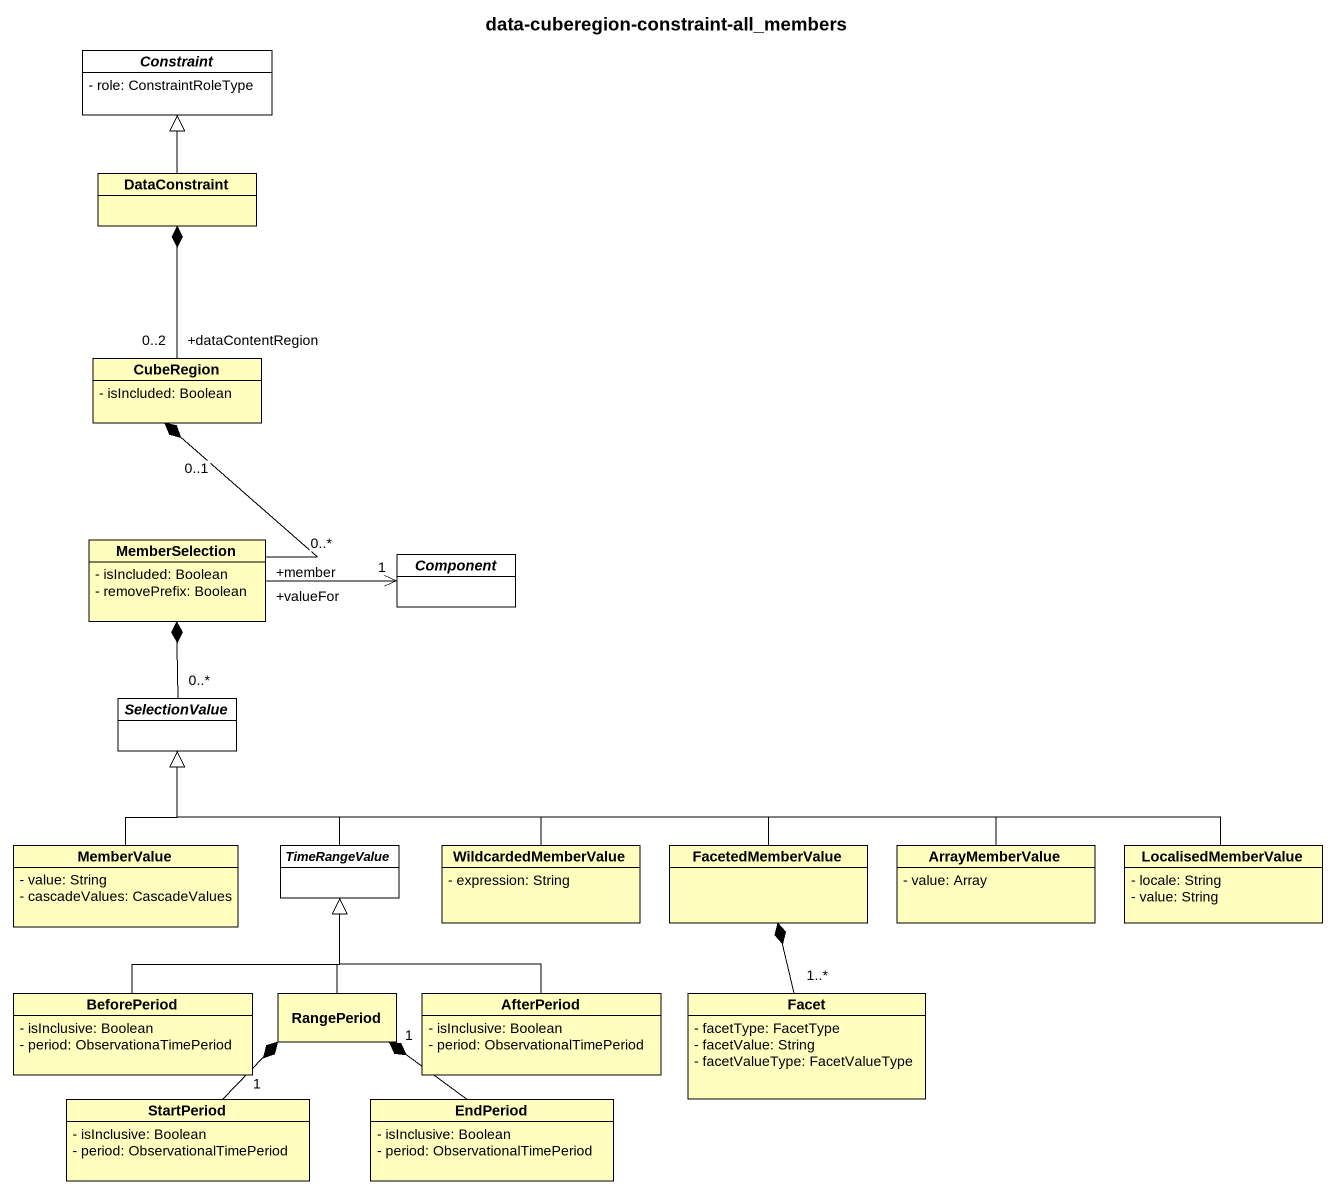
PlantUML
@startuml
title data-cuberegion-constraint-all_members
hide circle
hide empty members
skinparam classAttributeIconSize 0
abstract class Constraint #FFFFFF {
  - role: ConstraintRoleType
}
class DataConstraint #FFFEBF
class CubeRegion #FFFEBF {
  - isIncluded: Boolean
}
class MemberSelection #FFFEBF {
  - isIncluded: Boolean
  - removePrefix: Boolean
}
abstract class "Component" as Component_ #FFFFFF
abstract class SelectionValue #FFFFFF
class MemberValue #FFFEBF {
  - value: String
  - cascadeValues: CascadeValues
}
abstract class TimeRangeValue #FFFFFF
class WildcardedMemberValue #FFFEBF {
  - expression: String
}
class FacetedMemberValue #FFFEBF
class ArrayMemberValue #FFFEBF {
  - value: Array
}
class LocalisedMemberValue #FFFEBF {
  - locale: String
  - value: String
}
class BeforePeriod #FFFEBF {
  - isInclusive: Boolean
  - period: ObservationaTimePeriod
}
class RangePeriod #FFFEBF
class AfterPeriod #FFFEBF {
  - isInclusive: Boolean
  - period: ObservationalTimePeriod
}
class Facet #FFFEBF {
  - facetType: FacetType
  - facetValue: String
  - facetValueType: FacetValueType
}
class StartPeriod #FFFEBF {
  - isInclusive: Boolean
  - period: ObservationalTimePeriod
}
class EndPeriod #FFFEBF {
  - isInclusive: Boolean
  - period: ObservationalTimePeriod
}
DataConstraint -up-|> Constraint
CubeRegion "+dataContentRegion\n0..2" -up-* DataConstraint
MemberSelection "+member\n0..*" -up-* "0..1" CubeRegion
MemberSelection "+valueFor" -right-> "1" Component_
SelectionValue "0..*" -up-* MemberSelection
MemberValue -up-|> SelectionValue
TimeRangeValue -up-|> SelectionValue
WildcardedMemberValue -left-|> SelectionValue
FacetedMemberValue -left-|> SelectionValue
ArrayMemberValue -left-|> SelectionValue
LocalisedMemberValue -left-|> SelectionValue
BeforePeriod -up-|> TimeRangeValue
RangePeriod -up-|> TimeRangeValue
AfterPeriod -up-|> TimeRangeValue
Facet "1..*" -up-* FacetedMemberValue
StartPeriod "1" -up-* RangePeriod
EndPeriod "1" -up-* RangePeriod
@enduml
